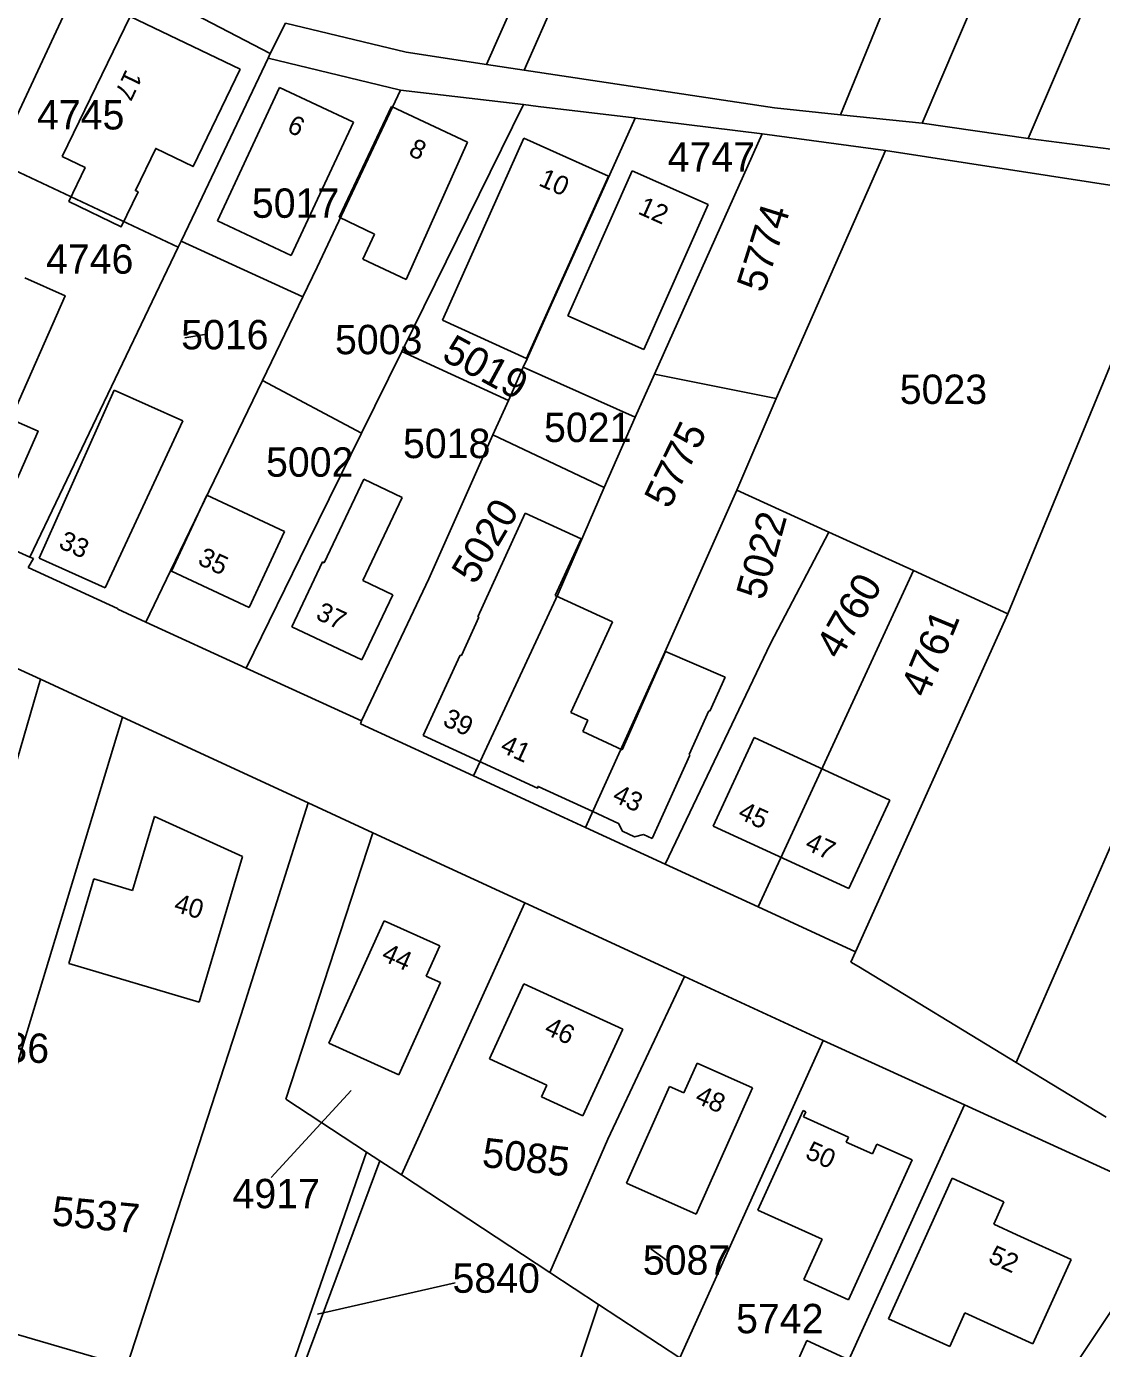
# Model space of a CAD drawing. Extents: x 191922 to 199923, y 328959 to 333350.
# Drawn here: x 197199.3 to 197298.1, y 330559.7 to 330681.2 of the extents above; entities that cross this region are included whole.
import ezdxf

# ---------------------------------------------------------------- set-up
doc = ezdxf.new("R2010")
doc.units = 0
for name, color, linetype in [('bouwvlak', 7, 'Continuous'), ('enkelbestemming', 7, 'Continuous'), ('Level 6', 7, 'Continuous'), ('maatvoering - maximum aantal wooneenheden', 7, 'Continuous'), ('Maatvoering_symbolen', 7, 'Continuous'), ('recreatiewoning', 7, 'Continuous')]:
    doc.layers.add(name, color=color, linetype=linetype)

msp = doc.modelspace()

# ---------------------------------------------------------------- linework, layer by layer
at = {"layer": 'bouwvlak'}
for p, q in [((197215.67, 330652.88), (197213.87, 330652.6)), ((197221.79, 330575.4), (197229.15, 330583.41)), ((197258.15, 330567.82), (197256.71, 330568.86)), ((197238.71, 330565.72), (197226.06, 330562.83))]:
    msp.add_line(p, q, dxfattribs=at)
at = {"layer": 'Level 6'}
for p, q in [((197245.06, 330677.19), (197293.31, 330786.7)), ((197274.12, 330673.08), (197316.74, 330777.02)), ((197281.62, 330672.31), (197324.83, 330773.68)), ((197291.38, 330670.92), (197333.75, 330769.99)), ((197241.6, 330677.71), (197267.8, 330736.85)), ((197205.12, 330687.42), (197196.47, 330668.82)), ((197205.12, 330687.42), (197221.72, 330678.71)), ((197221.72, 330678.71), (197223.12, 330681.51)), ((197221.72, 330678.71), (197223.12, 330681.51)), ((197223.12, 330681.51), (197234.2, 330678.83)), ((197214.88, 330664.28), (197221.52, 330678.29)), ((197214.88, 330664.28), (197221.52, 330678.29)), ((197221.52, 330678.29), (197221.72, 330678.71)), ((197221.52, 330678.29), (197221.72, 330678.71)), ((197233.58, 330675.38), (197221.52, 330678.29)), ((197234.2, 330678.83), (197241.6, 330677.71)), ((197241.6, 330677.71), (197245.06, 330677.19)), ((197245.06, 330677.19), (197268.05, 330673.73)), ((197226.02, 330659.08), (197233.69, 330675.36)), ((197233.69, 330675.36), (197233.58, 330675.38)), ((197244.98, 330674.02), (197233.69, 330675.36)), ((197233.82, 330651.33), (197244.98, 330674.02)), ((197246.34, 330673.86), (197244.98, 330674.02)), ((197255.17, 330672.8), (197246.34, 330673.86)), ((197268.05, 330673.73), (197274.12, 330673.08)), ((197247.41, 330655.34), (197255.25, 330672.79)), ((197255.25, 330672.79), (197255.17, 330672.8)), ((197266.94, 330671.35), (197255.25, 330672.79)), ((197274.12, 330673.08), (197281.62, 330672.31)), ((197281.62, 330672.31), (197291.38, 330670.92)), ((197257.04, 330649.24), (197266.94, 330671.35)), ((197278.27, 330669.81), (197266.94, 330671.35)), ((197291.38, 330670.92), (197301.75, 330669.57)), ((197268.22, 330647), (197278.27, 330669.81)), ((197305.27, 330665.63), (197278.27, 330669.81)), ((197213.27, 330660.92), (197196.47, 330668.82)), ((197289.49, 330627.23), (197305.33, 330665.62)), ((197213.53, 330661.46), (197214.88, 330664.28)), ((197213.53, 330661.46), (197214.88, 330664.28)), ((197323.74, 330662.77), (197290.28, 330585.97)), ((197213.27, 330660.92), (197213.53, 330661.46)), ((197213.27, 330660.92), (197213.53, 330661.46)), ((197213.53, 330661.46), (197224.71, 330656.37)), ((197199.63, 330632.44), (197213.27, 330660.92)), ((197199.63, 330632.44), (197213.27, 330660.92)), ((197224.71, 330656.37), (197226.02, 330659.08)), ((197221, 330648.68), (197224.71, 330656.37)), ((197245.32, 330650.66), (197247.41, 330655.34)), ((197230.11, 330643.82), (197233.82, 330651.33)), ((197233.82, 330651.33), (197243.62, 330646.84)), ((197244.97, 330649.88), (197245.32, 330650.66)), ((197243.62, 330646.84), (197244.97, 330649.88)), ((197244.97, 330649.88), (197255.26, 330645.28)), ((197255.26, 330645.28), (197257.04, 330649.24)), ((197257.04, 330649.24), (197268.22, 330647)), ((197212.55, 330631.18), (197221, 330648.68)), ((197221, 330648.68), (197230.11, 330643.82)), ((197242.19, 330643.66), (197243.62, 330646.84)), ((197264.61, 330638.58), (197268.22, 330647)), ((197252.42, 330638.84), (197255.26, 330645.28)), ((197225.17, 330633.79), (197230.11, 330643.82)), ((197236.28, 330630.42), (197242.19, 330643.66)), ((197242.19, 330643.66), (197252.42, 330638.84)), ((197199.63, 330632.44), (197183.46, 330639.65)), ((197199.63, 330632.44), (197183.46, 330639.65)), ((197248.17, 330629.06), (197252.42, 330638.84)), ((197257.99, 330623.7), (197264.61, 330638.58)), ((197264.61, 330638.58), (197273.05, 330634.73)), ((197267.68, 330624.49), (197273.05, 330634.73)), ((197273.05, 330634.73), (197280.85, 330631.2)), ((197219.51, 330622.23), (197225.17, 330633.79)), ((197199.48, 330631.47), (197199.96, 330632.29)), ((197199.96, 330632.29), (197199.63, 330632.44)), ((197207.69, 330627.72), (197199.48, 330631.47)), ((197210.27, 330626.46), (197212.55, 330631.18)), ((197266.56, 330600.28), (197280.85, 330631.2)), ((197280.85, 330631.2), (197289.49, 330627.23)), ((197230.09, 330617.38), (197236.28, 330630.42)), ((197240.41, 330612.32), (197248.17, 330629.06)), ((197207.7, 330627.64), (197207.69, 330627.72)), ((197210.27, 330626.46), (197207.7, 330627.64)), ((197275.51, 330596.16), (197289.49, 330627.23)), ((197210.27, 330626.46), (197219.51, 330622.23)), ((197250.7, 330607.58), (197257.99, 330623.7)), ((197258.01, 330604.22), (197267.68, 330624.49)), ((197196.98, 330622.87), (197200.59, 330621.2)), ((197186.29, 330571.88), (197200.59, 330621.2)), ((197200.59, 330621.2), (197208.13, 330617.72)), ((197219.51, 330622.23), (197230.09, 330617.38)), ((197193.61, 330569.86), (197208.13, 330617.72)), ((197208.13, 330617.72), (197225.21, 330609.84)), ((197230.09, 330617.38), (197230.01, 330617.11)), ((197230.01, 330617.11), (197240.41, 330612.32)), ((197240.41, 330612.32), (197248.69, 330608.51)), ((197219.06, 330590.38), (197225.21, 330609.84)), ((197225.21, 330609.84), (197231.14, 330607.1)), ((197248.69, 330608.51), (197250.7, 330607.58)), ((197223.16, 330582.6), (197231.14, 330607.1)), ((197231.14, 330607.1), (197245.13, 330600.65)), ((197250.7, 330607.58), (197258.01, 330604.22)), ((197258.01, 330604.22), (197266.56, 330600.28)), ((197233.77, 330575.64), (197245.13, 330600.65)), ((197245.13, 330600.65), (197259.79, 330593.88)), ((197266.56, 330600.28), (197275.51, 330596.16)), ((197275.51, 330596.16), (197275.08, 330595.21)), ((197275.08, 330595.21), (197275.78, 330594.79)), ((197275.78, 330594.79), (197290.28, 330585.97)), ((197252.75, 330578.93), (197259.79, 330593.88)), ((197259.79, 330593.88), (197272.52, 330588.01)), ((197208.55, 330558.04), (197219.06, 330590.38)), ((197264.56, 330570.39), (197272.52, 330588.01)), ((197272.52, 330588.01), (197285.52, 330582.08)), ((197290.28, 330585.97), (197298.54, 330580.95)), ((197230.56, 330577.74), (197223.16, 330582.6)), ((197274.9, 330558.66), (197285.52, 330582.08)), ((197285.52, 330582.08), (197305.5, 330572.95)), ((197247.42, 330566.67), (197252.75, 330578.93)), ((197209.64, 330517.43), (197230.56, 330577.74)), ((197230.56, 330577.74), (197231.8, 330576.93)), ((197231.8, 330576.93), (197214.77, 330531.19)), ((197231.8, 330576.93), (197233.77, 330575.64)), ((197233.77, 330575.64), (197247.42, 330566.67)), ((197294.44, 330556.29), (197305.5, 330572.95)), ((197259.36, 330558.83), (197264.56, 330570.39)), ((197247.42, 330566.67), (197251.89, 330563.74)), ((197191.54, 330563.01), (197208.55, 330558.04)), ((197235.16, 330513.52), (197251.89, 330563.74)), ((197251.89, 330563.74), (197259.36, 330558.83))]:
    msp.add_line(p, q, dxfattribs=at)
at = {"layer": 'recreatiewoning'}
for p, q in [((197216.86, 330663.33), (197222.58, 330675.59)), ((197222.58, 330675.59), (197229.37, 330672.42)), ((197232.86, 330673.86), (197228.05, 330663.67)), ((197232.86, 330673.86), (197239.84, 330670.57)), ((197229.37, 330672.42), (197223.64, 330660.17)), ((197245.02, 330670.93), (197237.54, 330654.22)), ((197245.02, 330670.93), (197252.8, 330667.44)), ((197234.21, 330657.95), (197239.84, 330670.57)), ((197252.8, 330667.44), (197245.27, 330650.69)), ((197249.07, 330654.61), (197254.99, 330667.95)), ((197254.99, 330667.95), (197261.96, 330664.84)), ((197261.96, 330664.84), (197256.05, 330651.51)), ((197228.05, 330663.67), (197231.31, 330662.13)), ((197223.64, 330660.17), (197216.86, 330663.33)), ((197231.31, 330662.13), (197230.22, 330659.83)), ((197230.22, 330659.83), (197234.21, 330657.95)), ((197237.54, 330654.22), (197245.27, 330650.69)), ((197256.05, 330651.51), (197249.07, 330654.61)), ((197207.36, 330647.78), (197200.47, 330632.33)), ((197213.69, 330644.95), (197207.36, 330647.78)), ((197206.56, 330629.61), (197213.69, 330644.95)), ((197226.68, 330631.92), (197230.33, 330639.59)), ((197230.33, 330639.59), (197233.85, 330637.92)), ((197212.64, 330631.14), (197215.89, 330638.11)), ((197215.89, 330638.11), (197223.04, 330634.78)), ((197233.85, 330637.92), (197230.22, 330630.28)), ((197245.16, 330636.46), (197240.79, 330626.95)), ((197245.16, 330636.46), (197250.29, 330634.11)), ((197223.04, 330634.78), (197219.79, 330627.79)), ((197250.29, 330634.11), (197247.9, 330628.89)), ((197200.47, 330632.33), (197206.56, 330629.61)), ((197223.69, 330626.02), (197226.53, 330631.99)), ((197226.53, 330631.99), (197226.68, 330631.92)), ((197212.64, 330631.14), (197219.79, 330627.79)), ((197230.22, 330630.28), (197232.97, 330628.97)), ((197232.97, 330628.97), (197230.13, 330622.99)), ((197247.9, 330628.89), (197253.17, 330626.47)), ((197223.69, 330626.02), (197230.13, 330622.99)), ((197239.28, 330623.38), (197240.89, 330626.9)), ((197240.79, 330626.95), (197240.89, 330626.9)), ((197249.35, 330618.14), (197253.17, 330626.47)), ((197254.07, 330614.73), (197258.03, 330623.74)), ((197258.03, 330623.74), (197263.53, 330621.4)), ((197239.18, 330623.43), (197235.78, 330616.03)), ((197239.18, 330623.43), (197239.28, 330623.38)), ((197262.11, 330618.27), (197263.53, 330621.4)), ((197249.35, 330618.14), (197250.92, 330617.43)), ((197250.92, 330617.43), (197250.44, 330616.39)), ((197262.03, 330618.3), (197260.21, 330614.28)), ((197262.03, 330618.3), (197262.11, 330618.27)), ((197254.07, 330614.73), (197250.44, 330616.39)), ((197262.43, 330607.7), (197266.19, 330615.85)), ((197266.19, 330615.85), (197278.66, 330610.09)), ((197256.82, 330606.56), (197260.29, 330614.24)), ((197260.21, 330614.28), (197260.29, 330614.24)), ((197246.28, 330611.2), (197246.33, 330611.35)), ((197278.66, 330610.09), (197274.9, 330601.96)), ((197211.09, 330608.6), (197209.07, 330601.8)), ((197219.16, 330604.92), (197211.09, 330608.6)), ((197262.43, 330607.7), (197274.9, 330601.96)), ((197256.02, 330606.92), (197256.82, 330606.56)), ((197215.2, 330591.53), (197219.16, 330604.92)), ((197205.51, 330602.85), (197203.21, 330595.07)), ((197209.07, 330601.8), (197205.51, 330602.85)), ((197227.11, 330587.76), (197232.19, 330598.99)), ((197232.19, 330598.99), (197237.3, 330596.71)), ((197237.3, 330596.71), (197236.05, 330593.92)), ((197203.21, 330595.07), (197215.2, 330591.53)), ((197237.36, 330593.33), (197233.53, 330584.85)), ((197236.05, 330593.92), (197237.36, 330593.33)), ((197241.87, 330586.31), (197245.03, 330593.2)), ((197245.03, 330593.2), (197254.12, 330589.05)), ((197254.12, 330589.05), (197250.46, 330581.08)), ((197233.53, 330584.85), (197227.11, 330587.76)), ((197247.14, 330583.88), (197241.87, 330586.31)), ((197259.74, 330583.18), (197260.96, 330585.92)), ((197260.96, 330585.92), (197266.05, 330583.65)), ((197246.65, 330582.83), (197247.14, 330583.88)), ((197254.47, 330574.89), (197258.42, 330583.77)), ((197258.42, 330583.77), (197259.74, 330583.18)), ((197266.05, 330583.65), (197260.87, 330572.03)), ((197250.46, 330581.08), (197246.65, 330582.83)), ((197266.53, 330572.41), (197270.68, 330581.56)), ((197270.68, 330581.56), (197270.93, 330581.45)), ((197270.93, 330581.45), (197270.72, 330580.99)), ((197270.72, 330580.99), (197274.85, 330579.12)), ((197274.85, 330579.12), (197274.65, 330578.66)), ((197274.65, 330578.66), (197277.06, 330577.57)), ((197277.06, 330577.57), (197277.47, 330578.48)), ((197277.47, 330578.48), (197280.7, 330577.02)), ((197280.7, 330577.02), (197274.87, 330564.15)), ((197260.87, 330572.03), (197254.47, 330574.89)), ((197284.39, 330575.34), (197278.54, 330562.42)), ((197284.39, 330575.34), (197289.15, 330573.17)), ((197289.15, 330573.17), (197288.22, 330571.12)), ((197272.43, 330569.74), (197266.53, 330572.41)), ((197288.22, 330571.12), (197290.33, 330570.15)), ((197290.33, 330570.15), (197295.32, 330567.86)), ((197270.75, 330566.03), (197272.43, 330569.74)), ((197291.81, 330560.13), (197295.32, 330567.86)), ((197274.87, 330564.15), (197270.75, 330566.03)), ((197284.16, 330559.87), (197285.56, 330562.96)), ((197285.56, 330562.96), (197291.81, 330560.13)), ((197278.54, 330562.42), (197284.16, 330559.87)), ((197267.72, 330553.08), (197271.03, 330560.42)), ((197271.03, 330560.42), (197274.9, 330558.66))]:
    msp.add_line(p, q, dxfattribs=at)
for points in [[(197218.95, 330677.29), (197208.83, 330682.13), (197202.61, 330669.24)], [(197202.61, 330669.24), (197204.7, 330668.23), (197203.21, 330665.13), (197208.03, 330662.8), (197209.57, 330666), (197209.32, 330666.12), (197211.19, 330669.99), (197214.63, 330668.33), (197218.95, 330677.29)], [(197199.15, 330658.09), (197202.86, 330656.46), (197197.88, 330645.11), (197200.38, 330644.01), (197196.89, 330636.06)], [(197235.78, 330616.03), (197246.28, 330611.2), (197246.33, 330611.35), (197251.36, 330609.04), (197253.73, 330607.96), (197254.1, 330607.24), (197255.19, 330606.73), (197256.02, 330606.92)]]:
    msp.add_lwpolyline(points, dxfattribs=at)

# ---------------------------------------------------------------- texts
at = {"layer": 'enkelbestemming'}
for s, rotation, p in [('4745', 0, (197200.28, 330671.74)), ('5774', 72.5874, (197267.1, 330656.63)), ('4746', 0, (197201.11, 330658.48)), ('5019', 331.4856, (197237.36, 330650.63)), ('5775', 64.0521, (197258.4, 330636.76)), ('5020', 59.2138, (197240.55, 330629.8)), ('5022', 74.5471, (197267.09, 330628.38)), ('4760', 60.1769, (197274.05, 330622.91)), ('4761', 67.5041, (197282.06, 330619.4)), ('5536', 357.9834, (197193.33, 330586.19)), ('5085', 353.4378, (197241.1, 330576.4)), ('5537', 354.5406, (197201.57, 330571.03))]:
    msp.add_text(s, height=2.7, rotation=rotation, dxfattribs=at).set_placement(p)
for s, p in [('4747', (197258.24, 330667.87)), ('5017', (197220.03, 330663.62)), ('5016', (197213.53, 330651.53)), ('5003', (197227.67, 330651.08)), ('5023', (197279.57, 330646.51)), ('5021', (197246.88, 330643.01)), ('5018', (197233.92, 330641.53)), ('5002', (197221.33, 330639.82)), ('4917', (197218.25, 330572.58)), ('5087', (197255.96, 330566.47)), ('5840', (197238.47, 330564.81)), ('5742', (197264.53, 330561.09))]:
    msp.add_text(s, height=2.7, dxfattribs=at).set_placement(p)
at = {"layer": 'maatvoering - maximum aantal wooneenheden'}
for s, rotation, p in [('17', 244.2556, (197208.47, 330677.35)), ('6', 334.9485, (197223.16, 330671.57)), ('8', 334.7684, (197234.33, 330669.41)), ('10', 335.8978, (197246.29, 330666.63)), ('12', 335.8978, (197255.42, 330664.03)), ('33', 335.9735, (197202.17, 330633.32)), ('35', 334.8965, (197214.95, 330631.82)), ('37', 334.8202, (197225.8, 330626.79)), ('39', 335.2809, (197237.47, 330617.01)), ('41', 335.2809, (197242.75, 330614.58)), ('43', 335.409, (197253.06, 330610.03)), ('45', 335.2809, (197264.59, 330608.47)), ('47', 335.2809, (197270.76, 330605.62)), ('40', 343.1965, (197212.77, 330599.88)), ('44', 335.8978, (197231.84, 330595.42)), ('46', 335.4611, (197246.8, 330588.65)), ('48', 335.8978, (197260.65, 330582.34)), ('50', 335.5893, (197270.78, 330577.23)), ('52', 335.333, (197287.6, 330567.66))]:
    msp.add_text(s, height=1.75, rotation=rotation, dxfattribs=at).set_placement(p)
at = {"layer": 'Maatvoering_symbolen'}
msp.add_text('TULPENSTRAAT', height=1.75, rotation=244.512, dxfattribs=at).set_placement((197203.02, 330697.26))

doc.saveas('drawing.dxf')
